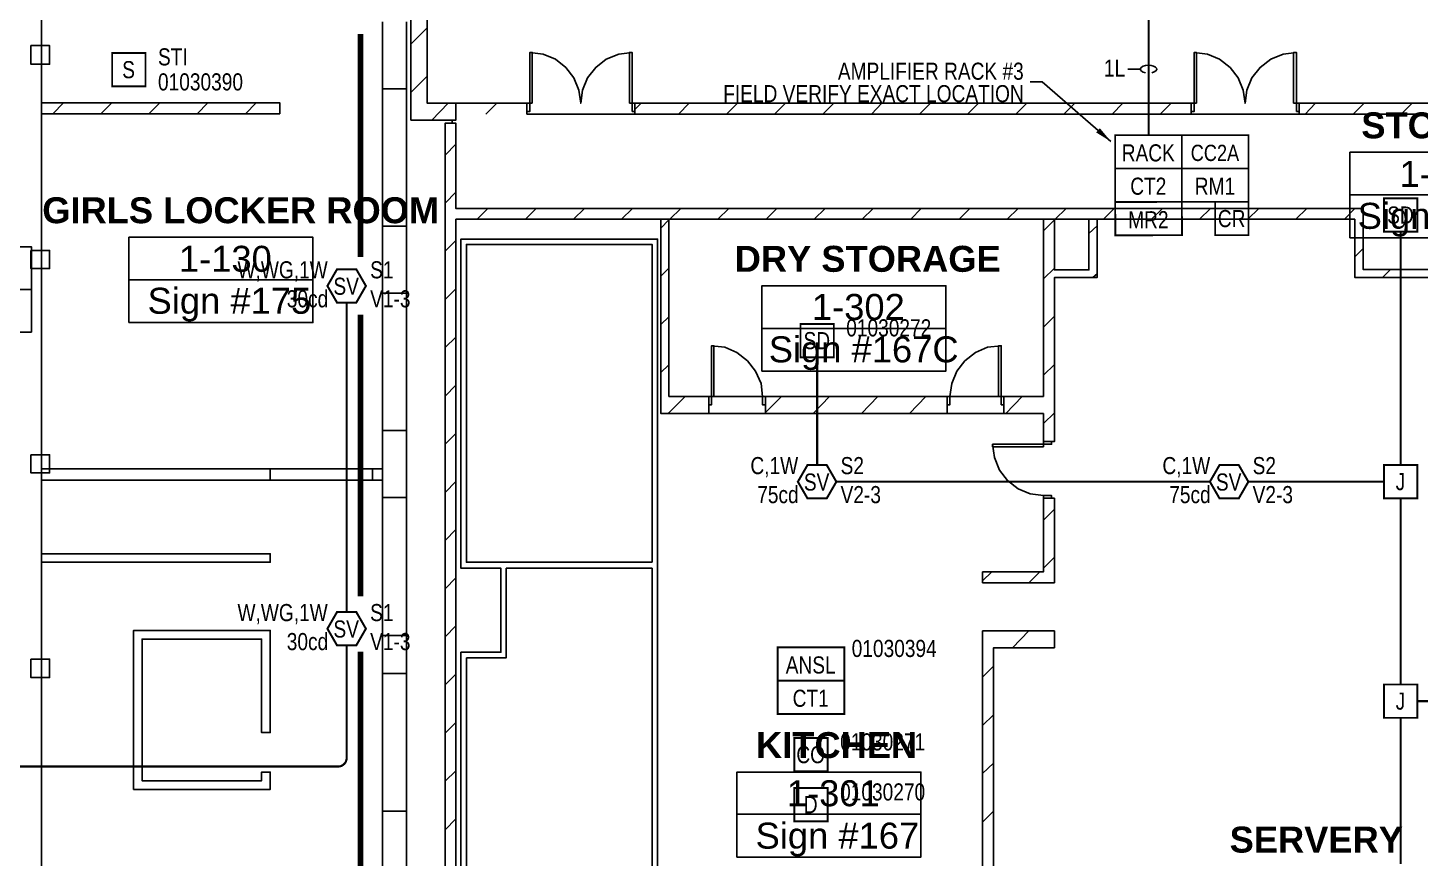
# Model space of a CAD drawing. Header units: inches. Extents: x 8199 to 15931, y 7617 to 15423.
# Drawn here: x 9666 to 10643, y 9447 to 10030 of the extents above; entities that cross this region are included whole.
import ezdxf
from ezdxf.enums import TextEntityAlignment as Align

# ---------------------------------------------------------------- set-up
doc = ezdxf.new("R2010")
doc.units = ezdxf.units.IN
doc.header["$LTSCALE"] = 0.25
doc.header["$MEASUREMENT"] = 0
for name, color, linetype in [('ANSUL', 1, 'Continuous'), ('BACKGROUND', 8, 'Continuous'), ('CL-TEXT', 3, 'Continuous'), ('CO DETECTOR', 1, 'Continuous'), ('CONDUIT', 6, 'Continuous'), ('HEAT DETECTOR', 1, 'Continuous'), ('JUNCTION BOX', 1, 'Continuous'), ('MONITOR MODULE', 1, 'Continuous'), ('PULL STATION', 1, 'Continuous'), ('RELAY MODULES', 1, 'Continuous'), ('SIGNAL MODULE', 1, 'Continuous'), ('SMOKE DETECTOR', 1, 'Continuous'), ('SPEAKER STROBE', 1, 'Continuous'), ('WIRE TAG', 3, 'Continuous')]:
    doc.layers.add(name, color=color, linetype=linetype)
doc.styles.add('Arial', font='arial.ttf', dxfattribs={"width": 0.8})
doc.styles.add('PDF Arial', font='arial.ttf')
doc.styles.add('PDF Arial Bold', font='arialbd.ttf')
doc.dimstyles.get("Standard").update_dxf_attribs({"dimtxt": 0.18, "dimasz": 0.18, "dimexe": 0.18, "dimexo": 0.0625, "dimgap": 0.09, "dimtad": 0, "dimtih": 1, "dimtoh": 1, "dimdec": 4, "dimzin": 0, "dimdsep": 46, "dimtxsty": 'Standard', "dimcen": 0.09, "dimadec": 0, "dimazin": 0, "dimtfac": 1, "dimtdec": 4, "dimtofl": 0, "dimtmove": 0, "dimatfit": 3, "dimfxl": 1, "dimtolj": 1, "dimtzin": 0, "dimarcsym": 0})

# ---------------------------------------------------------------- blocks, each defined once
blk = doc.blocks.new('SIGA-278')
at = {"layer": 'PULL STATION', "const_width": 1.3}
blk.add_lwpolyline([(-11.5, -11.68), (-11.5, 11.7), (11.89, 11.7), (11.89, -11.68)], close=True, dxfattribs=at)
at = {"layer": 'PULL STATION', "style": 'Arial', "width": 0.8}
blk.add_text('S', height=12, dxfattribs=at).set_placement((0, 0), align=Align.MIDDLE)
for tag, p in [('ADDRESS', (20.64, 8.96)), ('ZONE', (20.64, -8.58))]:
    blk.add_attdef(tag, text='', height=12, dxfattribs=at).set_placement(p, align=Align.MIDDLE_LEFT)
blk.add_attdef('SUBSCRIPT', text='', height=12, dxfattribs=at).set_placement((-16.56, -9.02), align=Align.MIDDLE_RIGHT)
blk = doc.blocks.new('SIGA-HRD')
at = {"layer": 'HEAT DETECTOR', "const_width": 1.3}
blk.add_lwpolyline([(-11.5, -11.68), (-11.5, 11.7), (11.89, 11.7), (11.89, -11.68)], close=True, dxfattribs=at)
at = {"layer": 'HEAT DETECTOR', "style": 'Arial', "width": 0.8}
blk.add_text('D', height=12, dxfattribs=at).set_placement((0, 0), align=Align.MIDDLE)
for tag, p in [('ADDRESS', (20.64, 8.96)), ('ZONE', (20.64, -8.58))]:
    blk.add_attdef(tag, text='', height=12, dxfattribs=at).set_placement(p, align=Align.MIDDLE_LEFT)
blk.add_attdef('SUBSCRIPT', text='', height=12, dxfattribs=at).set_placement((-16.56, -9.02), align=Align.MIDDLE_RIGHT)
blk = doc.blocks.new('SIGA-COD')
at = {"layer": 'CO DETECTOR', "const_width": 1.3}
blk.add_lwpolyline([(-11.5, -11.68), (-11.5, 11.7), (11.89, 11.7), (11.89, -11.68)], close=True, dxfattribs=at)
at = {"layer": 'CO DETECTOR', "style": 'Arial', "width": 0.8}
blk.add_text('CO', height=12, dxfattribs=at).set_placement((0, 0), align=Align.MIDDLE)
for tag, p in [('ADDRESS', (20.64, 8.96)), ('ZONE', (20.64, -8.58))]:
    blk.add_attdef(tag, text='', height=12, dxfattribs=at).set_placement(p, align=Align.MIDDLE_LEFT)
blk.add_attdef('SUBSCRIPT', text='', height=12, dxfattribs=at).set_placement((-16.56, -9.02), align=Align.MIDDLE_RIGHT)
blk = doc.blocks.new('ANSUL PANEL')
at = {"layer": 'ANSUL', "const_width": 1.25}
blk.add_lwpolyline([(-23.19, 12.37), (23.58, 12.37), (23.58, -11.01), (-23.19, -11.01)], close=True, dxfattribs=at)
at = {"layer": 'ANSUL', "style": 'Arial', "width": 0.8}
blk.add_text('ANSL', height=12, dxfattribs=at).set_placement((0, 0), align=Align.MIDDLE)
for tag, p in [('ADDRESS', (28.76, 11.59)), ('ZONE', (29.08, -8.75))]:
    blk.add_attdef(tag, text='', height=12, dxfattribs=at).set_placement(p, align=Align.MIDDLE_LEFT)
blk = doc.blocks.new('G4-S7VM')
at = {"layer": 'SPEAKER STROBE', "const_width": 1.46}
blk.add_lwpolyline([(13.83, 0.21), (7.08, 11.9), (-6.42, 11.9), (-13.17, 0.21), (-6.42, -11.49), (7.08, -11.49)], close=True, dxfattribs=at)
at = {"layer": 'SPEAKER STROBE', "style": 'Arial', "width": 0.8}
blk.add_text('SV', height=12, dxfattribs=at).set_placement((0, 0), align=Align.MIDDLE)
for tag, p in [('W', (-12.95, 11.52)), ('CANDELA', (-12.62, -8.82)), ('1/2W', (-12.62, -29.16))]:
    blk.add_attdef(tag, text='', height=12, dxfattribs=at).set_placement(p, align=Align.MIDDLE_RIGHT)
for tag, p in [('Speaker_Circuit', (16.8, 11.52)), ('Visual_Circuit', (16.8, -8.82))]:
    blk.add_attdef(tag, text='', height=12, dxfattribs=at).set_placement(p, align=Align.MIDDLE_LEFT)
blk = doc.blocks.new('SIGA-CR')
at = {"layer": 'RELAY MODULES', "const_width": 1.3}
blk.add_lwpolyline([(-11.5, -11.68), (-11.5, 11.7), (11.89, 11.7), (11.89, -11.68)], close=True, dxfattribs=at)
at = {"layer": 'RELAY MODULES', "style": 'Arial', "width": 0.8}
blk.add_text('CR', height=12, dxfattribs=at).set_placement((0, 0), align=Align.MIDDLE)
for tag, p in [('ADDRESS', (20.64, 8.96)), ('ZONE', (20.64, -8.58))]:
    blk.add_attdef(tag, text='', height=12, dxfattribs=at).set_placement(p, align=Align.MIDDLE_LEFT)
blk.add_attdef('SUBSCRIPT', text='', height=12, dxfattribs=at).set_placement((-16.56, -9.02), align=Align.MIDDLE_RIGHT)
blk = doc.blocks.new('SIGA-RM1')
at = {"layer": 'MONITOR MODULE', "const_width": 1.25}
blk.add_lwpolyline([(-23.19, 12.37), (23.58, 12.37), (23.58, -11.01), (-23.19, -11.01)], close=True, dxfattribs=at)
at = {"layer": 'MONITOR MODULE', "style": 'Arial', "width": 0.8}
blk.add_text('RM1', height=12, dxfattribs=at).set_placement((0, 0), align=Align.MIDDLE)
blk = doc.blocks.new('SIGA-CT2')
at = {"layer": 'MONITOR MODULE', "const_width": 1.25}
blk.add_lwpolyline([(-23.19, 12.37), (23.58, 12.37), (23.58, -11.01), (-23.19, -11.01)], close=True, dxfattribs=at)
at = {"layer": 'MONITOR MODULE', "style": 'Arial', "width": 0.8}
blk.add_text('CT2', height=12, dxfattribs=at).set_placement((0, 0), align=Align.MIDDLE)
blk = doc.blocks.new('SIGA-CC2A')
at = {"layer": 'SIGNAL MODULE', "const_width": 1.25}
blk.add_lwpolyline([(-23.38, 11.69), (23.38, 11.69), (23.38, -11.69), (-23.38, -11.69)], close=True, dxfattribs=at)
at = {"layer": 'SIGNAL MODULE', "style": 'Arial', "width": 0.8}
blk.add_text('CC2A', height=11.4, dxfattribs=at).set_placement((-0.2, -0.68), align=Align.MIDDLE)
blk.add_attdef('ADDRESS', text='', height=12, dxfattribs=at).set_placement((29.3, 9.49), align=Align.MIDDLE_LEFT)
blk = doc.blocks.new('MR201-C')
at = {"layer": 'RELAY MODULES', "const_width": 1.25}
blk.add_lwpolyline([(-23.19, 12.37), (23.58, 12.37), (23.58, -11.01), (-23.19, -11.01)], close=True, dxfattribs=at)
at = {"layer": 'RELAY MODULES', "style": 'Arial', "width": 0.8}
blk.add_text('MR2', height=12, dxfattribs=at).set_placement((0, 0), align=Align.MIDDLE)
blk = doc.blocks.new('WIRE TAG LEFT')
at = {"layer": 'WIRE TAG', "color": 6}
blk.add_line((-5.77, 0), (-14.57, 0), dxfattribs=at)
at = {"layer": 'WIRE TAG', "color": 6, "extrusion": (0, 0, -1)}
blk.add_ellipse((0, 0), major_axis=(5.77, 0), ratio=0.473684, start_param=1.941658, end_param=7.429375, dxfattribs=at)
at = {"layer": 'WIRE TAG', "style": 'Arial', "width": 0.8}
blk.add_attdef('WIRE#', text='', height=12, dxfattribs=at).set_placement((-16.4, 0.73), align=Align.MIDDLE_RIGHT)
blk = doc.blocks.new('GC-S7VM')
at = {"layer": 'SPEAKER STROBE', "const_width": 1.46}
blk.add_lwpolyline([(13.83, 0.21), (7.08, 11.9), (-6.42, 11.9), (-13.17, 0.21), (-6.42, -11.49), (7.08, -11.49)], close=True, dxfattribs=at)
at = {"layer": 'SPEAKER STROBE', "style": 'Arial', "width": 0.8}
blk.add_text('SV', height=12, dxfattribs=at).set_placement((0, 0), align=Align.MIDDLE)
for tag, p in [('C', (-12.95, 11.52)), ('CANDELA', (-12.62, -8.82)), ('1/2W', (-12.62, -29.16))]:
    blk.add_attdef(tag, text='', height=12, dxfattribs=at).set_placement(p, align=Align.MIDDLE_RIGHT)
for tag, p in [('Speaker_Circuit', (16.8, 11.52)), ('Visual_Circuit', (16.8, -8.82))]:
    blk.add_attdef(tag, text='', height=12, dxfattribs=at).set_placement(p, align=Align.MIDDLE_LEFT)
blk = doc.blocks.new('SIGA-PD')
at = {"layer": 'SMOKE DETECTOR', "const_width": 1.3}
blk.add_lwpolyline([(-11.5, -11.68), (-11.5, 11.7), (11.89, 11.7), (11.89, -11.68)], close=True, dxfattribs=at)
at = {"layer": 'SMOKE DETECTOR', "style": 'Arial', "width": 0.8}
blk.add_text('SD', height=12, dxfattribs=at).set_placement((0, 0), align=Align.MIDDLE)
for tag, p in [('ADDRESS', (20.64, 8.96)), ('ZONE', (20.64, -8.58))]:
    blk.add_attdef(tag, text='', height=12, dxfattribs=at).set_placement(p, align=Align.MIDDLE_LEFT)
blk.add_attdef('SUBSCRIPT', text='', height=12, dxfattribs=at).set_placement((-16.56, -9.02), align=Align.MIDDLE_RIGHT)
blk = doc.blocks.new('SIGA-CT1')
at = {"layer": 'MONITOR MODULE', "const_width": 1.25}
blk.add_lwpolyline([(-23.19, 12.37), (23.58, 12.37), (23.58, -11.01), (-23.19, -11.01)], close=True, dxfattribs=at)
at = {"layer": 'MONITOR MODULE', "style": 'Arial', "width": 0.8}
blk.add_text('CT1', height=12, dxfattribs=at).set_placement((0, 0), align=Align.MIDDLE)
blk = doc.blocks.new('JUNCTION BOX')
at = {"const_width": 1.3}
blk.add_lwpolyline([(-11.5, -11.68), (-11.5, 11.7), (11.89, 11.7), (11.89, -11.68)], close=True, dxfattribs=at)
at = {"style": 'Arial', "width": 0.8}
blk.add_text('J', height=12, dxfattribs=at).set_placement((0, 0), align=Align.MIDDLE)
blk.add_attdef('SUBSCRIPT', text='', height=12, dxfattribs=at).set_placement((-16.56, -9.02), align=Align.MIDDLE_RIGHT)

msp = doc.modelspace()

# ---------------------------------------------------------------- linework, layer by layer
at = {"lineweight": 0, "const_width": 4}
for points in [[(9899.51, 10025.57), (9899.51, 9868.88)], [(9899.51, 9828.43), (9899.51, 9631)], [(9899.51, 9592), (9899.51, 9422.81)]]:
    msp.add_lwpolyline(points, dxfattribs=at)
at = {"layer": 'BACKGROUND', "ltscale": 1.303333}
msp.add_lwpolyline([(9675.52, 10063.83), (9675.52, 9232.97)], dxfattribs=at)
at = {"layer": 'BACKGROUND'}
for points in [[(9946.32, 10044.72), (9934.85, 10044.72), (9934.85, 9965.07), (9946.32, 9965.07), (9966.39, 9965.07), (9966.39, 9976.86), (9946.32, 9976.86)], [(9668.19, 10017.32), (9668.19, 10004.26), (9681.25, 10004.26), (9681.25, 10017.32)], [(10019.91, 9976.86), (10019.91, 10012.54), (10018.32, 10012.54), (10018.32, 9976.86)], [(10088.09, 9976.86), (10088.09, 10012.54), (10090, 10012.54), (10090, 9976.86)], [(10486, 9976.86), (10486, 10012.54), (10484.41, 10012.54), (10484.41, 9976.86)], [(10554.18, 9976.86), (10554.18, 10012.54), (10556.09, 10012.54), (10556.09, 9976.86)], [(9931.66, 9987.05), (9914.78, 9987.05), (9914.78, 9890.52), (9931.66, 9890.52)], [(9842.78, 9969.53), (9842.78, 9977.18), (9675.52, 9977.18), (9675.52, 9969.53)], [(10016.09, 9971.13), (10016.09, 9976.86), (10018.32, 9976.86), (10018.32, 9971.13)], [(10090, 9971.13), (10090, 9976.86), (10091.91, 9976.86), (10091.91, 9971.13)], [(10482.18, 9971.13), (10482.18, 9976.86), (10484.41, 9976.86), (10484.41, 9971.13)], [(10556.09, 9971.13), (10556.09, 9976.86), (10558, 9976.86), (10558, 9971.13)], [(10593.68, 9912.51), (10593.68, 9942.45), (10722.71, 9942.45), (10722.71, 9912.51)], [(10593.68, 9882.56), (10593.68, 9912.51), (10722.71, 9912.51), (10722.71, 9882.56)], [(9737.01, 9852.93), (9737.01, 9882.88), (9866.03, 9882.88), (9866.03, 9852.93)], [(9969.89, 9386.84), (9969.89, 9390.98), (9969.89, 9591.69), (9973.71, 9591.69), (9997.93, 9591.69), (9997.93, 9650.63), (9973.71, 9650.63), (9969.89, 9650.63), (9969.89, 9877.78), (9969.89, 9879.69), (9969.89, 9881.6), (10104.02, 9881.6), (10107.84, 9881.6), (10107.84, 9879.69), (10107.84, 9390.98), (10107.84, 9386.84)], [(10104.02, 9654.77), (10104.02, 9877.78), (9973.71, 9877.78), (9973.71, 9654.77)], [(9539.48, 9846.24), (9539.48, 9876.19), (9668.51, 9876.19), (9668.51, 9846.24)], [(9668.19, 9873.64), (9668.19, 9860.9), (9681.25, 9860.9), (9681.25, 9873.64)], [(9737.01, 9822.98), (9737.01, 9852.93), (9866.03, 9852.93), (9866.03, 9822.98)], [(10181.11, 9818.84), (10181.11, 9848.79), (10310.14, 9848.79), (10310.14, 9818.84)], [(9539.48, 9816.29), (9539.48, 9846.24), (9668.51, 9846.24), (9668.51, 9816.29)], [(9931.66, 9747.16), (9914.78, 9747.16), (9914.78, 9843.69), (9931.66, 9843.69)], [(10181.11, 9788.9), (10181.11, 9818.84), (10310.14, 9818.84), (10310.14, 9788.9)], [(9668.19, 9730.28), (9668.19, 9717.53), (9681.25, 9717.53), (9681.25, 9730.28)], [(10378.64, 9735.69), (10342.95, 9735.69), (10342.95, 9737.6), (10378.64, 9737.6)], [(9907.77, 9712.43), (9907.77, 9720.4)], [(9931.66, 9700.33), (9914.78, 9700.33), (9914.78, 9603.48), (9931.66, 9603.48)], [(10378.64, 9699.69), (10386.28, 9699.69), (10386.28, 9640.43), (10378.64, 9640.43), (10335.95, 9640.43), (10335.95, 9648.08), (10378.64, 9648.08)], [(9973.71, 9587.87), (9973.71, 9390.98), (10104.02, 9390.98), (10104.02, 9650.63), (10001.75, 9650.63), (10001.75, 9587.87), (9997.93, 9587.87)], [(9830.03, 9495.48), (9740.19, 9495.48), (9740.19, 9501.53), (9740.19, 9600.93), (9740.19, 9606.98), (9830.03, 9606.98), (9836.09, 9606.98), (9836.09, 9535.3), (9830.03, 9535.3), (9830.03, 9600.93), (9746.25, 9600.93), (9746.25, 9501.53), (9830.03, 9501.53), (9830.03, 9507.59), (9836.09, 9507.59), (9836.09, 9495.48)], [(10378.64, 9363.9), (10353.15, 9363.9), (10353.15, 9393.85), (10349.64, 9393.85), (10343.59, 9393.85), (10343.59, 9594.88), (10378.64, 9594.88), (10386.28, 9594.88), (10386.28, 9606.67), (10378.64, 9606.67), (10343.59, 9606.67), (10335.95, 9606.67), (10335.95, 9356.26), (10343.59, 9356.26), (10378.64, 9356.26), (10386.28, 9356.26), (10386.28, 9364.22), (10378.64, 9364.22)], [(9668.19, 9586.91), (9668.19, 9573.85), (9681.25, 9573.85), (9681.25, 9586.91)], [(10163.59, 9477.96), (10163.59, 9507.59), (10292.62, 9507.59), (10292.62, 9477.96)], [(10163.59, 9448.01), (10163.59, 9477.96), (10292.62, 9477.96), (10292.62, 9448.01)]]:
    msp.add_lwpolyline(points, close=True, dxfattribs=at)
for points in [[(9942.49, 10044.72), (9946.32, 10044.72), (9946.32, 9976.86)], [(9914.78, 9576.72), (9914.78, 9480.19), (9931.66, 9480.19), (9931.66, 9576.72), (9914.78, 9576.72), (9914.78, 9603.48), (9914.78, 9700.33), (9914.78, 9712.43), (9907.77, 9712.43), (9836.09, 9712.43), (9836.09, 9720.4), (9907.77, 9720.4), (9914.78, 9720.4), (9914.78, 9747.16), (9914.78, 9843.69), (9914.78, 9890.52), (9914.78, 9987.05), (9914.78, 10033.89)], [(9914.78, 9267.37), (9931.66, 9267.37), (9931.66, 9480.19), (9931.66, 9576.72), (9931.66, 9603.48), (9931.66, 9700.33), (9931.66, 9747.16), (9931.66, 9843.69), (9931.66, 9890.52), (9931.66, 9987.05), (9931.66, 10033.89)], [(9934.85, 10018.28), (9946.32, 10029.74)], [(10090, 10012.54), (10080.76, 10011.27), (10071.84, 10007.76), (10064.51, 10002.03), (10058.78, 9994.7), (10055.27, 9986.1), (10054, 9976.86), (10052.72, 9986.1), (10049.22, 9994.7), (10043.48, 10002.03), (10036.16, 10007.76), (10027.56, 10011.27), (10018.32, 10012.54)], [(10556.09, 10012.54), (10546.85, 10011.27), (10538.25, 10007.76), (10530.6, 10002.03), (10524.87, 9994.7), (10521.36, 9986.1), (10520.09, 9976.86), (10518.81, 9986.1), (10515.31, 9994.7), (10509.57, 10002.03), (10502.25, 10007.76), (10493.64, 10011.27), (10484.41, 10012.54)], [(9934.85, 9984.51), (9946.32, 9995.97)], [(9914.78, 9987.05), (9931.66, 9987.05)], [(9675.52, 9977.18), (9675.52, 9969.53)], [(9683.48, 9969.53), (9691.13, 9977.18)], [(9717.25, 9969.53), (9724.9, 9977.18)], [(9751.02, 9969.53), (9758.67, 9977.18)], [(9784.79, 9969.53), (9792.44, 9977.18)], [(9818.88, 9969.53), (9826.21, 9977.18)], [(9949.5, 9965.07), (9960.97, 9976.86)], [(10016.09, 9969.21), (10016.09, 9976.86), (9966.39, 9976.86), (9966.39, 9969.21)], [(9987.41, 9969.21), (9995.06, 9976.86)], [(10091.91, 9972.4), (10096.37, 9976.86)], [(10482.18, 9969.21), (10482.18, 9976.86), (10091.91, 9976.86), (10091.91, 9969.21)], [(10122.49, 9969.21), (10130.14, 9976.86)], [(10156.26, 9969.21), (10163.91, 9976.86)], [(10190.03, 9969.21), (10197.68, 9976.86)], [(10223.8, 9969.21), (10231.45, 9976.86)], [(10257.89, 9969.21), (10265.22, 9976.86)], [(10291.66, 9969.21), (10299.31, 9976.86)], [(10325.43, 9969.21), (10333.08, 9976.86)], [(10359.2, 9969.21), (10366.85, 9976.86)], [(10392.97, 9969.21), (10400.62, 9976.86)], [(10426.74, 9969.21), (10434.39, 9976.86)], [(10460.51, 9969.21), (10468.16, 9976.86)], [(10738.32, 9926.2), (10737.04, 9926.2), (10737.04, 9879.69), (10737.04, 9969.21), (10737.04, 9976.86), (10623.95, 9976.86), (10558, 9976.86), (10558, 9969.21)], [(10562.14, 9969.21), (10569.47, 9976.86)], [(10595.91, 9969.21), (10603.56, 9976.86)], [(10629.68, 9969.21), (10637.33, 9976.86)], [(9963.84, 9965.07), (9963.84, 9962.84)], [(10623.95, 9969.21), (10729.4, 9969.21)], [(10602.92, 9860.26), (10729.4, 9860.26), (10602.92, 9860.26), (10602.92, 9879.69), (10602.92, 9895.62), (10602.92, 9902.95), (9966.39, 9902.95), (9966.39, 9962.84), (9958.74, 9962.84), (9958.74, 9879.69), (9958.74, 9288.4)], [(9958.74, 9940.54), (9966.39, 9948.19)], [(9958.74, 9906.77), (9966.39, 9914.42)], [(9966.39, 9902.95), (10602.92, 9902.95)], [(9981.36, 9895.62), (9988.69, 9902.95)], [(10015.13, 9895.62), (10022.78, 9902.95)], [(10048.9, 9895.62), (10056.55, 9902.95)], [(10082.67, 9895.62), (10090.32, 9902.95)], [(10116.44, 9895.62), (10124.09, 9902.95)], [(10150.21, 9895.62), (10157.86, 9902.95)], [(10183.98, 9895.62), (10191.63, 9902.95)], [(10217.75, 9895.62), (10225.4, 9902.95)], [(10251.52, 9895.62), (10259.17, 9902.95)], [(10285.61, 9895.62), (10292.94, 9902.95)], [(10319.38, 9895.62), (10327.02, 9902.95)], [(10353.15, 9895.62), (10360.79, 9902.95)], [(10386.92, 9895.62), (10394.56, 9902.95)], [(10420.69, 9895.62), (10428.33, 9902.95)], [(10454.46, 9895.62), (10462.1, 9902.95)], [(10488.23, 9895.62), (10495.87, 9902.95)], [(10522, 9895.62), (10529.64, 9902.95)], [(10555.77, 9895.62), (10563.41, 9902.95)], [(10589.86, 9895.62), (10597.18, 9902.95)], [(9914.78, 9890.52), (9931.66, 9890.52)], [(9966.39, 9385.57), (9966.39, 9879.69), (9966.39, 9895.62)], [(10115.8, 9759.27), (10110.07, 9759.27), (10110.07, 9879.69), (10110.07, 9895.62)], [(10110.07, 9889.25), (10115.8, 9894.98)], [(10115.8, 9895.62), (10115.8, 9879.69), (10115.8, 9771.05)], [(10378.64, 9771.05), (10378.64, 9879.69), (10378.64, 9895.62)], [(10416.23, 9895.62), (10416.23, 9879.69), (10416.23, 9854.52), (10410.49, 9854.52), (10386.28, 9854.52), (10386.28, 9739.51), (10378.64, 9739.51), (10378.64, 9737.6), (10384.37, 9737.6), (10384.37, 9739.51), (10378.64, 9739.51), (10378.64, 9759.27)], [(10378.64, 9887.34), (10386.28, 9894.98)], [(10386.28, 9895.62), (10386.28, 9879.69), (10386.28, 9859.94), (10410.49, 9859.94), (10410.49, 9879.69), (10410.49, 9895.62)], [(10410.49, 9885.43), (10416.23, 9890.84)], [(10729.4, 9854.52), (10602.92, 9854.52), (10597.18, 9854.52), (10597.18, 9879.69), (10597.18, 9895.62)], [(9958.74, 9873), (9965.43, 9879.69), (9966.39, 9880.65)], [(10597.18, 9869.18), (10602.92, 9874.91)], [(10110.07, 9855.48), (10115.8, 9861.21)], [(10378.64, 9853.57), (10386.28, 9861.21)], [(10413.36, 9854.52), (10416.23, 9857.07)], [(10616.62, 9854.52), (10622.03, 9860.26)], [(9914.78, 9843.69), (9931.66, 9843.69)], [(9958.74, 9839.23), (9966.39, 9846.56)], [(10378.64, 9819.8), (10386.28, 9827.44)], [(10110.07, 9821.71), (10115.8, 9827.13)], [(9958.74, 9805.46), (9966.39, 9812.79)], [(10143.84, 9759.27), (10143.84, 9771.05), (10145.75, 9771.05), (10145.75, 9806.74), (10154.99, 9805.78), (10163.59, 9801.96), (10170.92, 9796.22), (10176.65, 9788.9), (10180.48, 9780.29), (10181.43, 9771.05), (10183.66, 9771.05)], [(10143.84, 9771.05), (10143.84, 9765.32), (10145.75, 9765.32), (10145.75, 9771.05), (10147.34, 9771.05), (10147.34, 9806.74), (10145.75, 9806.74)], [(10311.1, 9759.27), (10311.1, 9771.05), (10313.01, 9771.05), (10314.28, 9780.29), (10317.79, 9788.9), (10323.52, 9796.22), (10330.85, 9801.96), (10339.45, 9805.78), (10349.01, 9806.74)], [(10350.92, 9759.27), (10350.92, 9771.05), (10350.92, 9765.32), (10349.01, 9765.32), (10349.01, 9771.05), (10349.01, 9806.74), (10347.1, 9806.74), (10347.1, 9771.05), (10349.01, 9771.05), (10350.92, 9771.05)], [(10110.07, 9787.94), (10115.8, 9793.36)], [(10378.64, 9786.03), (10386.28, 9793.67)], [(9958.74, 9771.37), (9966.39, 9779.02)], [(10115.48, 9759.27), (10115.8, 9759.59), (10127.27, 9771.05)], [(10183.66, 9759.27), (10183.66, 9771.05), (10183.66, 9765.32), (10181.43, 9765.32), (10181.43, 9771.05)], [(10183.66, 9759.9), (10194.81, 9771.05)], [(10217.11, 9759.27), (10228.58, 9771.05)], [(10250.88, 9759.27), (10262.35, 9771.05)], [(10284.65, 9759.27), (10296.12, 9771.05)], [(10311.1, 9771.05), (10311.1, 9765.32), (10313.01, 9765.32), (10313.01, 9771.05)], [(10352.19, 9759.27), (10363.66, 9771.05)], [(10378.64, 9752.26), (10386.28, 9759.59)], [(9914.78, 9747.16), (9931.66, 9747.16)], [(9958.74, 9737.6), (9966.39, 9745.25)], [(10342.95, 9737.6), (10344.23, 9728.36), (10347.73, 9719.44), (10353.47, 9712.12), (10360.79, 9706.38), (10369.4, 9702.88), (10378.64, 9701.6), (10378.64, 9699.69), (10384.37, 9699.69), (10384.37, 9701.6), (10378.64, 9701.6)], [(9675.52, 9712.43), (9836.09, 9712.43), (9836.09, 9720.4), (9675.52, 9720.4)], [(9958.74, 9703.83), (9966.39, 9711.48)], [(9914.78, 9700.33), (9931.66, 9700.33)], [(10378.64, 9684.4), (10386.28, 9692.05)], [(9958.74, 9670.06), (9966.39, 9677.71)], [(9675.52, 9660.82), (9836.09, 9660.82), (9836.09, 9654.77), (9675.52, 9654.77)], [(10378.64, 9650.63), (10386.28, 9658.28)], [(9958.74, 9636.29), (9966.39, 9643.94)], [(10335.95, 9641.71), (10342.32, 9648.08)], [(10368.44, 9640.43), (10376.09, 9648.08)], [(9914.78, 9603.48), (9931.66, 9603.48)], [(9958.74, 9602.52), (9966.39, 9610.17)], [(10356.97, 9594.88), (10368.44, 9606.67)], [(10378.64, 9594.88), (10378.64, 9594.88)], [(9931.66, 9480.19), (9914.78, 9480.19), (9914.78, 9576.72), (9931.66, 9576.72)], [(9958.74, 9568.75), (9966.39, 9576.4)], [(10335.95, 9574.17), (10343.59, 9581.82)], [(10335.95, 9540.4), (10343.59, 9547.73)], [(9958.74, 9534.98), (9966.39, 9542.31)], [(9958.74, 9501.21), (9966.39, 9508.54)], [(10335.95, 9506.63), (10343.59, 9513.96)], [(10335.95, 9472.54), (10343.59, 9480.19)], [(9958.74, 9467.13), (9966.39, 9474.77)]]:
    msp.add_lwpolyline(points, dxfattribs=at)
at = {"layer": 'BACKGROUND', "ltscale": 1.585}
msp.add_lwpolyline([(9914.78, 9146.63), (9914.78, 10023.37)], dxfattribs=at)
at = {"layer": 'BACKGROUND', "ltscale": 2.041667}
msp.add_lwpolyline([(10016.09, 9969.21), (10623.95, 9969.21)], dxfattribs=at)
at = {"layer": 'BACKGROUND', "ltscale": 1.375}
msp.add_lwpolyline([(10597.18, 9895.62), (9966.39, 9895.62)], dxfattribs=at)
at = {"layer": 'BACKGROUND', "ltscale": 0.666667}
for points in [[(10378.64, 9771.05), (10115.8, 9771.05)], [(10115.8, 9759.27), (10378.64, 9759.27)]]:
    msp.add_lwpolyline(points, dxfattribs=at)
at = {"layer": 'BACKGROUND', "ltscale": 0.541667}
msp.add_lwpolyline([(9914.78, 9267.37), (9914.78, 9480.19)], dxfattribs=at)
at = {"layer": 'CONDUIT', "lineweight": 0, "const_width": 1.5}
for points in [[(10452.38, 9954.43), (10452.38, 10040.3)], [(10629.31, 9723), (10629.31, 9886.76)], [(9889.73, 9619.88), (9889.73, 9837)], [(10219.82, 9723), (10219.82, 9798.65)], [(10495.41, 9711.31), (10233.32, 9711.31)], [(10522.41, 9711.31), (10617.62, 9711.31)], [(10629.31, 9569.02), (10629.31, 9699.62)], [(10696.49, 9557.33), (10641, 9557.33)], [(10629.31, 9443.06), (10629.31, 9545.64)]]:
    msp.add_lwpolyline(points, dxfattribs=at)
msp.add_lwpolyline([(9889.73, 9596.5), (9889.73, 9517.49, -0.414214), (9883.73, 9511.49), (9604.09, 9511.49)], format="xyb", dxfattribs=at)
at = {"layer": 'MONITOR MODULE', "const_width": 1.25}
msp.add_lwpolyline([(10429, 9954.43), (10475.77, 9954.43), (10475.77, 9931.05), (10429, 9931.05)], close=True, dxfattribs=at)

# ---------------------------------------------------------------- block references
at = {"layer": 'ANSUL'}
msp.add_blockref('ANSUL PANEL', (10215.32, 9582.77), dxfattribs=at).add_auto_attribs({'ADDRESS': '01030394'})
at = {"layer": 'CO DETECTOR'}
msp.add_blockref('SIGA-COD', (10215.32, 9519.84), dxfattribs=at).add_auto_attribs({'ADDRESS': '01030271'})
at = {"layer": 'CONDUIT', "lineweight": 0}
msp.add_blockref('SIGA-CC2A', (10499.15, 9942.74), dxfattribs=at)
at = {"layer": 'HEAT DETECTOR'}
msp.add_blockref('SIGA-HRD', (10215.32, 9484.72), dxfattribs=at).add_auto_attribs({'ADDRESS': '01030270'})
at = {"layer": 'JUNCTION BOX'}
for p in [(10629.11, 9711.3), (10629.11, 9557.32)]:
    msp.add_blockref('JUNCTION BOX', p, dxfattribs=at)
at = {"layer": 'MONITOR MODULE'}
for name, p in [('SIGA-CT2', (10452.19, 9918.68)), ('SIGA-RM1', (10498.95, 9918.68)), ('SIGA-CT1', (10215.32, 9559.39))]:
    msp.add_blockref(name, p, dxfattribs=at)
at = {"layer": 'PULL STATION'}
msp.add_blockref('SIGA-278', (9736.72, 10000.45), dxfattribs=at).add_auto_attribs({'ADDRESS': 'STI', 'ZONE': '01030390'})
at = {"layer": 'RELAY MODULES', "rotation": 0.1481374579429072}
msp.add_blockref('MR201-C', (10452.22, 9895.24), dxfattribs=at)
at = {"layer": 'RELAY MODULES'}
msp.add_blockref('SIGA-CR', (10510.64, 9895.97), dxfattribs=at)
at = {"layer": 'SMOKE DETECTOR'}
for p, values in [((10629.11, 9898.44), {'ADDRESS': '01030273'}), ((10219.62, 9810.33), {'ADDRESS': '01030272'})]:
    msp.add_blockref('SIGA-PD', p, dxfattribs=at).add_auto_attribs(values)
at = {"layer": 'SPEAKER STROBE'}
for name, p, values in [('G4-S7VM', (9889.41, 9848.49), {'W': 'W,WG,1W', 'Speaker_Circuit': 'S1', 'Visual_Circuit': 'V1-3', 'CANDELA': '30cd'}), ('GC-S7VM', (10219.49, 9711.11), {'C': 'C,1W', 'Speaker_Circuit': 'S2', 'Visual_Circuit': 'V2-3', 'CANDELA': '75cd'}), ('GC-S7VM', (10508.58, 9711.11), {'C': 'C,1W', 'Speaker_Circuit': 'S2', 'Visual_Circuit': 'V2-3', 'CANDELA': '75cd'}), ('G4-S7VM', (9889.41, 9607.99), {'W': 'W,WG,1W', 'Speaker_Circuit': 'S1', 'Visual_Circuit': 'V1-3', 'CANDELA': '30cd'})]:
    msp.add_blockref(name, p, dxfattribs=at).add_auto_attribs(values)
at = {"layer": 'WIRE TAG'}
msp.add_blockref('WIRE TAG LEFT', (10452.38, 10000.8), dxfattribs=at).add_auto_attribs({'WIRE#': '1L'})

# ---------------------------------------------------------------- texts
at = {"layer": 'BACKGROUND', "attachment_point": 7}
for s, insert, char_height, style in [('STORAGE', (10601.64, 9952), 18.216, 'PDF Arial Bold'), ('1-331', (10628.4, 9917.92), 18.245, 'PDF Arial'), ('GIRLS LOCKER ROOM', (9676.16, 9892.43), 18.2163, 'PDF Arial Bold'), ('Sign #153A', (10599.09, 9883.25), 18.245, 'PDF Arial'), ('1-130', (9772.05, 9858.34), 18.245, 'PDF Arial'), ('DRY STORAGE', (10162, 9858.34), 18.2163, 'PDF Arial Bold'), ('Sign #175', (9750.07, 9823.67), 18.245, 'PDF Arial'), ('1-302', (10216.16, 9824.57), 18.245, 'PDF Arial'), ('Sign #167C', (10185.89, 9789.58), 18.245, 'PDF Arial'), ('KITCHEN', (10176.97, 9517.15), 18.216, 'PDF Arial Bold'), ('1-301', (10198.63, 9483.37), 18.245, 'PDF Arial'), ('Sign #167', (10176.65, 9448.38), 18.245, 'PDF Arial'), ('SERVERY', (10509.25, 9450.87), 18.216, 'PDF Arial Bold')]:
    msp.add_mtext(s, dxfattribs=dict(at, insert=insert, char_height=char_height, style=style))
at = {"layer": 'CL-TEXT', "style": 'Arial', "width": 0.8}
for s, p in [('AMPLIFIER RACK #3', (10364.79, 9999.35)), ('FIELD VERIFY EXACT LOCATION', (10364.79, 9983.6))]:
    msp.add_text(s, height=12, dxfattribs=at).set_placement(p, align=Align.MIDDLE_RIGHT)
at = {"layer": 'MONITOR MODULE', "style": 'Arial', "width": 0.8}
msp.add_text('RACK', height=12, rotation=360, dxfattribs=at).set_placement((10452.19, 9942.06), align=Align.MIDDLE)

# ---------------------------------------------------------------- leaders
at = {"layer": 'CL-TEXT', "annotation_type": 0, "has_hookline": 1, "hookline_direction": 1}
msp.add_leader([(10426, 9950), (10377.64, 9991.83), (10369.36, 9991.83)], dimstyle='Standard', override={"dimasz": 12}, dxfattribs=at)

doc.saveas('drawing.dxf')
